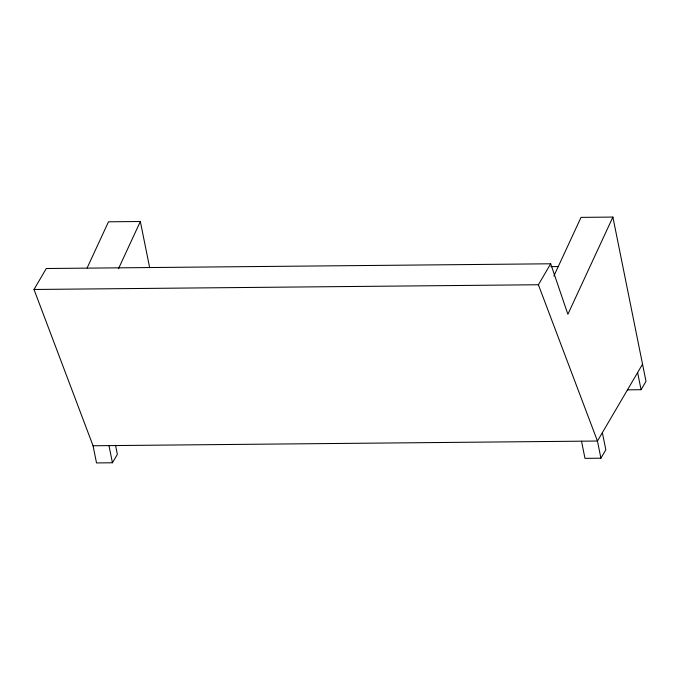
<?xml version="1.0" encoding="UTF-8"?>
<svg xmlns="http://www.w3.org/2000/svg" width="680" height="680" viewBox="0 0 680 680"><rect width="100%" height="100%" fill="white"/><g stroke="black" fill="none" stroke-linecap="round" stroke-linejoin="round"><path stroke-width="1.02" d="M87.108 267.997L108.485 221.799L140.344 221.501L149.617 267.469M118.516 268.659L140.344 221.501M553.851 276.08L581.026 217.379L612.884 217.073L646 381.335L641.078 389.716L627.274 389.844M612.884 217.073L567.894 314.271L550.689 263.789L46.299 268.515L34 289.476L93.058 445.765L96.517 462.927L112.446 462.774L117.359 454.385L115.532 445.306M581.519 441.184L584.979 458.346L600.908 458.201L597.448 441.039L538.39 284.75L550.689 263.789M642.54 364.174L597.448 441.039L93.058 445.765M600.908 458.201L605.829 449.812L602.361 432.65M550.86 266.645L558.255 266.577M34 289.476L538.39 284.75M637.619 372.555L641.078 389.716M108.978 445.613L112.446 462.774"/></g></svg>
